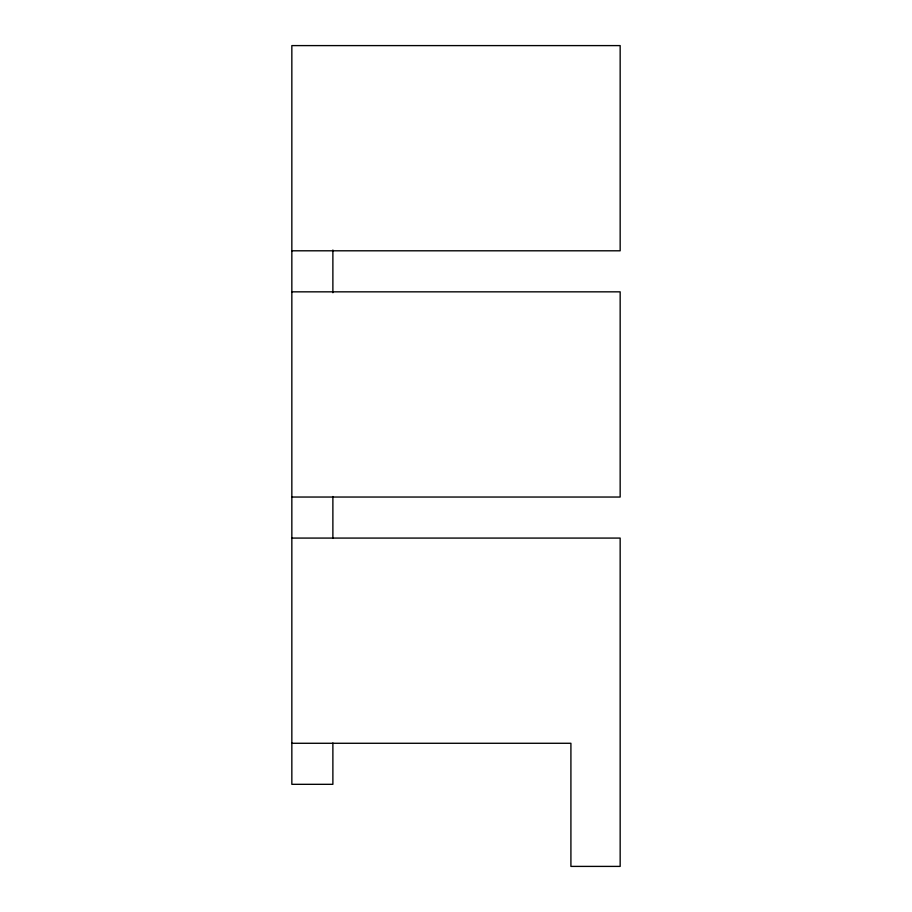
<?xml version="1.0" encoding="UTF-8"?>
<svg xmlns="http://www.w3.org/2000/svg" width="912" height="912" viewBox="0 0 912 912"><rect width="100%" height="100%" fill="white"/><g stroke="black" fill="none" stroke-linecap="round" stroke-linejoin="round"><path stroke-width="1.37" d="M291.84 250.8L620.16 250.8L620.16 45.6L291.84 45.6L291.84 784.32L332.88 784.32L332.88 743.006M291.84 291.84L620.16 291.84L620.16 497.04L291.84 497.04M291.84 538.08L620.16 538.08L620.16 866.4L570.912 866.4L570.912 743.28L291.84 743.28M332.88 250.036L332.88 292.729M332.88 496.516L332.88 538.08"/></g></svg>
